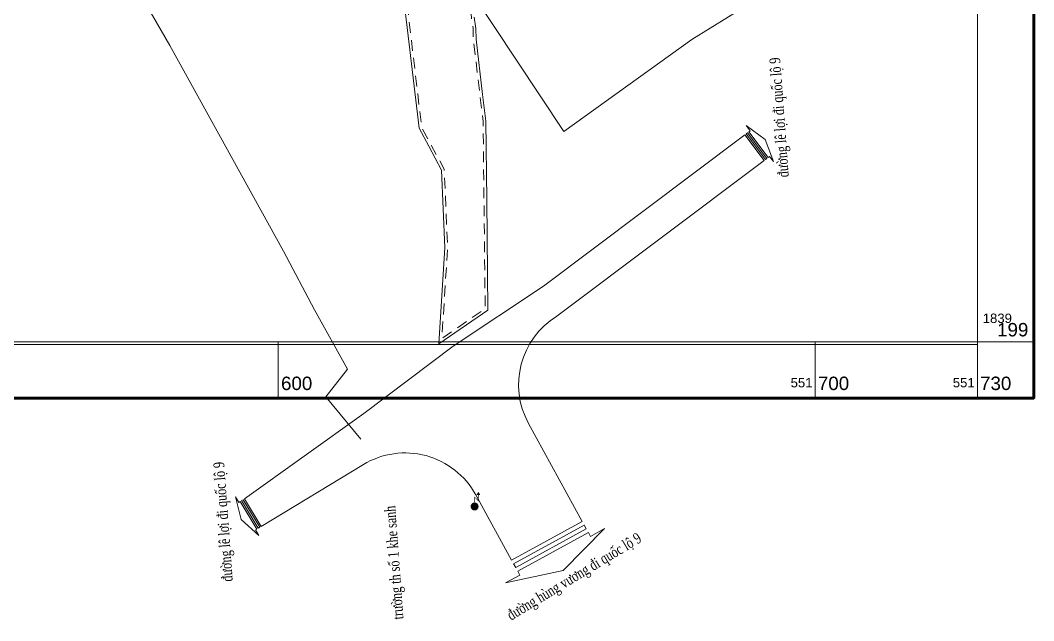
# Model space of a CAD drawing. Header units: metres. Extents: x 550998 to 551741, y 1839041 to 1839623.
# Drawn here: x 551551.9 to 551740.7, y 1839147.9 to 1839259.9 of the extents above; entities that cross this region are included whole.
import ezdxf
from ezdxf.enums import TextEntityAlignment as Align

# ---------------------------------------------------------------- set-up
doc = ezdxf.new("R2010")
doc.units = ezdxf.units.M
doc.header["$MEASUREMENT"] = 0
doc.linetypes.add('DGN Style 2', pattern=[3.355162, 2.013097, -1.342065])
for name, color, linetype, lineweight in [('Level 10', 7, 'Continuous', 0), ('Level 19', 7, 'Continuous', 0), ('Level 27', 7, 'Continuous', 0), ('Level 30', 7, 'Continuous', 0), ('Level 33', 7, 'Continuous', 0), ('Level 50', 7, 'Continuous', 0), ('Level 55', 7, 'Continuous', 0), ('Level 63', 7, 'Continuous', 0), ('Level 73', 7, 'Continuous', 0)]:
    doc.layers.add(name, color=color, linetype=linetype, lineweight=lineweight)
doc.styles.add('Khung ten', font='VHAVANB.TTF')
doc.styles.add('Style-Arial', font='arial.ttf')

# ---------------------------------------------------------------- blocks, each defined once
blk = doc.blocks.new('BIENTH')
at = {"layer": 'Level 55', "linetype": 'Continuous', "lineweight": 0}
blk.add_hatch(color=7, dxfattribs=at).paths.add_polyline_path([(-0.0599994412550586, 0.7499930151971057), (-0.0599994412550586, 1.889982398133724), (0.6399940395422165, 1.209988731076009), (0.6399940395422165, 2.159979883581399), (0.3599966472247615, 2.159979883581399), (0.6999934807463433, 2.749974388862028), (1.0399903142752, 2.159979883581399), (0.7599929219577461, 2.159979883581399), (0.7599929219577461, 0.9299913388676941), (0.0599994411677471, 1.609985005925409), (0.0599994411677471, 0.7499930151971057)])
h = blk.add_hatch(color=7, dxfattribs=at)
edge = h.paths.add_edge_path()
edge.add_arc((0.000280774795101, 0.0003959009191021), 0.7499930151338765, 0, 360)
blk = doc.blocks.new('A$C50875B7A')
at = {"color": 30, "linetype": 'Continuous'}
blk.add_line((0, 0.268416), (0.126166, 0.018452), dxfattribs=at)
at = {"color": 30, "linetype": 'Continuous', "flags": 128}
blk.add_lwpolyline([(0.037257, 0.34995), (0.06249, 0.299957), (0.046868, 0.292072), (0.173034, 0.042108), (0.188656, 0.049993), (0.213889, 0), (0.188063, 0.206516), (0.037257, 0.34995)], close=True, dxfattribs=at)
at = {"color": 30, "flags": 128}
blk.add_lwpolyline([(0.157411, 0.034222), (0.031245, 0.284187), (0.015623, 0.276301), (0.141788, 0.026337), (0.157411, 0.034222)], close=True, dxfattribs=at)

msp = doc.modelspace()

# ---------------------------------------------------------------- linework, layer by layer
at = {"layer": 'Level 10', "color": 7, "linetype": 'Continuous', "lineweight": 0}
msp.add_line((551653.19, 1839239.13), (551677.04, 1839256.25), dxfattribs=at)
at = {"layer": 'Level 10', "color": 7, "linetype": 'Continuous', "lineweight": 0, "flags": 128}
for points in [[(551673.76, 1839283.11), (551686.45, 1839288.37), (551690.99, 1839280.59), (551693.01, 1839276.93), (551694.95, 1839272.84), (551697.08, 1839268.87), (551687.24, 1839262.64), (551677.04, 1839256.25)], [(551633.24, 1839269.23), (551635.6522, 1839265.5905), (551653.19, 1839239.13)]]:
    msp.add_lwpolyline(points, dxfattribs=at)
at = {"layer": 'Level 19', "color": 1, "linetype": 'DGN Style 2', "lineweight": 0, "flags": 128}
msp.add_lwpolyline([(551623.523221, 1839266.166403), (551623.702936, 1839265.323006), (551626.707024, 1839239.894458), (551628.459812, 1839236.65261), (551630.904968, 1839232.085878), (551631.538794, 1839217.536154), (551630.455666, 1839200.552948), (551638.532988, 1839206.120814), (551638.147328, 1839241.000576), (551636.322675, 1839256.320666), (551636.277443, 1839258.30858), (551635.970062, 1839260.370261), (551635.745234, 1839262.45962), (551635.363172, 1839264.508659), (551635.162346, 1839265.490283), (551634.980044, 1839266.381741), (551634.942977, 1839266.555805), (551634.525989, 1839268.511748)], dxfattribs=at)
at = {"layer": 'Level 27', "flags": 128}
for points in [[(551593.703874, 1839170.671221), (551615.901311, 1839186.550599), (551632.580598, 1839199.134326), (551649.372642, 1839210.316984), (551686.876051, 1839238.504872)], [(551646.595978, 1839184.716525), (551656.60111, 1839166.462533)], [(551596.810791, 1839165.538281), (551615.847532, 1839177.061031)]]:
    msp.add_lwpolyline(points, dxfattribs=at)
for points in [[(551690.480987, 1839233.708578), (551651.881663, 1839204.696991, 0.399419), (551646.596027, 1839184.716434)], [(551615.847338, 1839177.060913, -0.426841), (551636.768473, 1839171.438277), (551643.447368, 1839159.252881)]]:
    msp.add_lwpolyline(points, format="xyb", dxfattribs=at)
at = {"layer": 'Level 30', "color": 5, "linetype": 'Continuous', "lineweight": 0, "flags": 128}
for points in [[(551623.2091, 1839265.2414), (551624.0009, 1839258.5389), (551626.2217, 1839239.7408), (551628.0195, 1839236.4157), (551630.4104, 1839231.9503), (551631.0381, 1839217.5412), (551629.8911, 1839199.5565), (551639.0359, 1839205.8602)], [(551639.0359, 1839205.8602), (551638.8089, 1839226.395), (551638.647, 1839241.033), (551638.0529, 1839246.0209), (551636.822, 1839256.356), (551636.7766, 1839258.3513), (551636.4661, 1839260.4339)]]:
    msp.add_lwpolyline(points, dxfattribs=at)
at = {"layer": 'Level 33', "color": 7, "linetype": 'Continuous', "lineweight": 0, "flags": 128}
msp.add_lwpolyline([(551465.57848, 1839581.649918), (551730.20548, 1839581.649918), (551730.20548, 1839199.410918), (551465.57848, 1839199.410918), (551465.57848, 1839581.649918)], close=True, dxfattribs=at)
at = {"layer": 'Level 50', "color": 7, "linetype": 'Continuous', "flags": 128}
msp.add_lwpolyline([(551615.39, 1839181.76), (551608.83, 1839189.69), (551612.87, 1839194.81), (551606.72, 1839205.92), (551600.98, 1839216.86), (551579.77, 1839255.14), (551559.93, 1839289.66), (551538.87, 1839328.94), (551518.25, 1839366.66)], dxfattribs=at)
at = {"layer": 'Level 63', "color": 7, "linetype": 'Continuous', "lineweight": 0}
for p, q in [((551600, 1839199.9431), (551600, 1839189.4431)), ((551700, 1839199.9431), (551700, 1839189.4431)), ((551730.2055, 1839199.9431), (551730.2055, 1839189.4431)), ((551730.2055, 1839199.9431), (551740.7055, 1839199.9431)), ((551730.2055, 1839199.9431), (551740.7055, 1839199.9431))]:
    msp.add_line(p, q, dxfattribs=at)
at = {"layer": 'Level 63', "color": 7, "linetype": 'Continuous', "lineweight": 80, "flags": 128}
msp.add_lwpolyline([(551455.0785, 1839592.1499), (551740.7055, 1839592.1499), (551740.7055, 1839189.4431), (551455.0785, 1839189.4431), (551455.0785, 1839592.1499)], dxfattribs=at)
at = {"layer": 'Level 63', "color": 7, "linetype": 'Continuous', "lineweight": 0, "flags": 128}
msp.add_lwpolyline([(551465.5785, 1839581.6499), (551730.2055, 1839581.6499), (551730.2055, 1839199.9431), (551465.5785, 1839199.9431), (551465.5785, 1839581.6499)], dxfattribs=at)

# ---------------------------------------------------------------- block references
at = {"layer": 'Level 27', "extrusion": (-0.4250648516346067, -0.3194824353315044, 0.846906633236215), "xscale": 21.428571, "yscale": 21.428571, "zscale": 21.428571, "rotation": 63.218292}
msp.add_blockref('A$C50875B7A', (-1138783.608255, 1309370.818038, -822105.929672), dxfattribs=at)
at = {"layer": 'Level 27', "extrusion": (0.4548995831087651, 0.2753461891250879, 0.8469066332375506), "xscale": 21.428571, "yscale": 21.428571, "zscale": 21.428571, "rotation": 63.218292}
msp.add_blockref('A$C50875B7A', (1287765.065697, -1206201.262782, 757329.548547), dxfattribs=at)
at = {"layer": 'Level 27', "extrusion": (-0.2555781257206533, 0.4662928008825914, 0.8469066332826695), "xscale": 53.571429, "yscale": 53.571429, "zscale": 53.571429, "rotation": 63.218292}
msp.add_blockref('A$C50875B7A', (-1367727.032303, -1141333.787183, 716601.638794), dxfattribs=at)
at = {"layer": 'Level 55', "color": 7, "linetype": 'Continuous', "lineweight": 0, "xscale": 1.000009, "yscale": 1.000009, "zscale": 1.000009}
msp.add_blockref('BIENTH', (551636.56, 1839169.24), dxfattribs=at)

# ---------------------------------------------------------------- texts
at = {"layer": 'Level 63', "color": 7, "linetype": 'Continuous', "lineweight": 0, "style": 'Style-Arial'}
for s, height, p in [('1839', 1.75, (551731.2055, 1839203.4431)), ('1839', 1.75, (551731.2055, 1839203.4431)), ('600', 2.5, (551600.5, 1839190.9431)), ('700', 2.5, (551700.5, 1839190.9431)), ('730', 2.5, (551730.7055, 1839190.9431))]:
    msp.add_text(s, height=height, dxfattribs=at).set_placement(p)
for s, height, p in [('199', 2.5, (551739.7055, 1839200.9431)), ('199', 2.5, (551739.7055, 1839200.9431)), ('551', 1.75, (551699.5, 1839191.4431)), ('551', 1.75, (551729.7055, 1839191.4431))]:
    msp.add_text(s, height=height, dxfattribs=at).set_placement(p, align=Align.RIGHT)
at = {"layer": 'Level 73', "color": 7, "char_height": 2, "attachment_point": 2, "line_spacing_factor": 0.72, "style": 'Khung ten'}
for s, insert, width, rotation in [('\\FVntime;\\H1x;\\W0.75;®\xadêng lª lîi ®i quèc lé 9', (551692.270567, 1839241.676287), 24.322153, 94.1914875739303), ('\\FVntime;\\H1x;\\W0.75;®\xadêng lª lîi ®i quèc lé 9', (551588.698646, 1839166.310444), 24.322153, 94.1914875739303), ('\\FVntime;\\H1x;\\W0.75;tr\xadêng th sè 1 khe sanh', (551620.542964, 1839158.703611), 49.274826, 94.1914875739303), ('\\FVntime;\\H1x;\\W0.75;®\xadêng hïng v\xad¬ng ®i quèc lé 9', (551654.562745, 1839157.064994), 38.714436, 31.239007691123568)]:
    msp.add_mtext(s, dxfattribs=dict(at, insert=insert, width=width, rotation=rotation))

doc.saveas('drawing.dxf')
